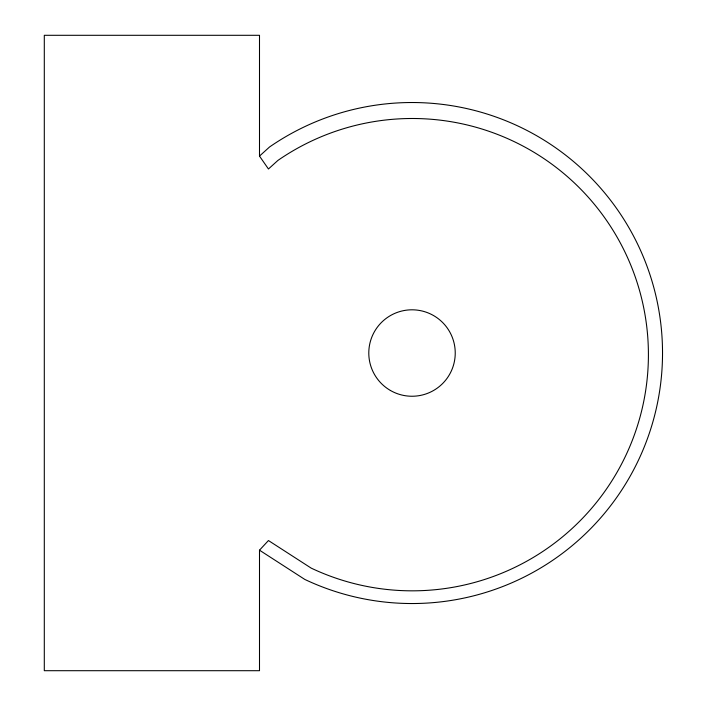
<?xml version="1.0" encoding="UTF-8"?>
<svg xmlns="http://www.w3.org/2000/svg" width="706" height="706" viewBox="0 0 706 706"><rect width="100%" height="100%" fill="white"/><g stroke="black" fill="none" stroke-linecap="round" stroke-linejoin="round"><path stroke-width="1.06" d="M259.499 550.186L268.448 540.54L311.17 568.109A236.166 236.166 0 0 0 647.631 335.474A236.166 236.166 0 0 0 277.926 160.412L268.448 168.99L259.499 156.079L259.499 35.3L44.301 35.3L44.301 670.7L259.499 670.7L259.499 550.186L304.807 579.432A250.506 250.506 0 0 0 661.698 332.667A250.506 250.506 0 0 0 269.551 146.98L259.499 156.079M390.409 390.462A43.225 43.225 0 0 0 455.238 353.026A43.225 43.225 0 0 0 390.409 315.591A43.225 43.225 0 0 0 390.409 390.462"/></g></svg>
